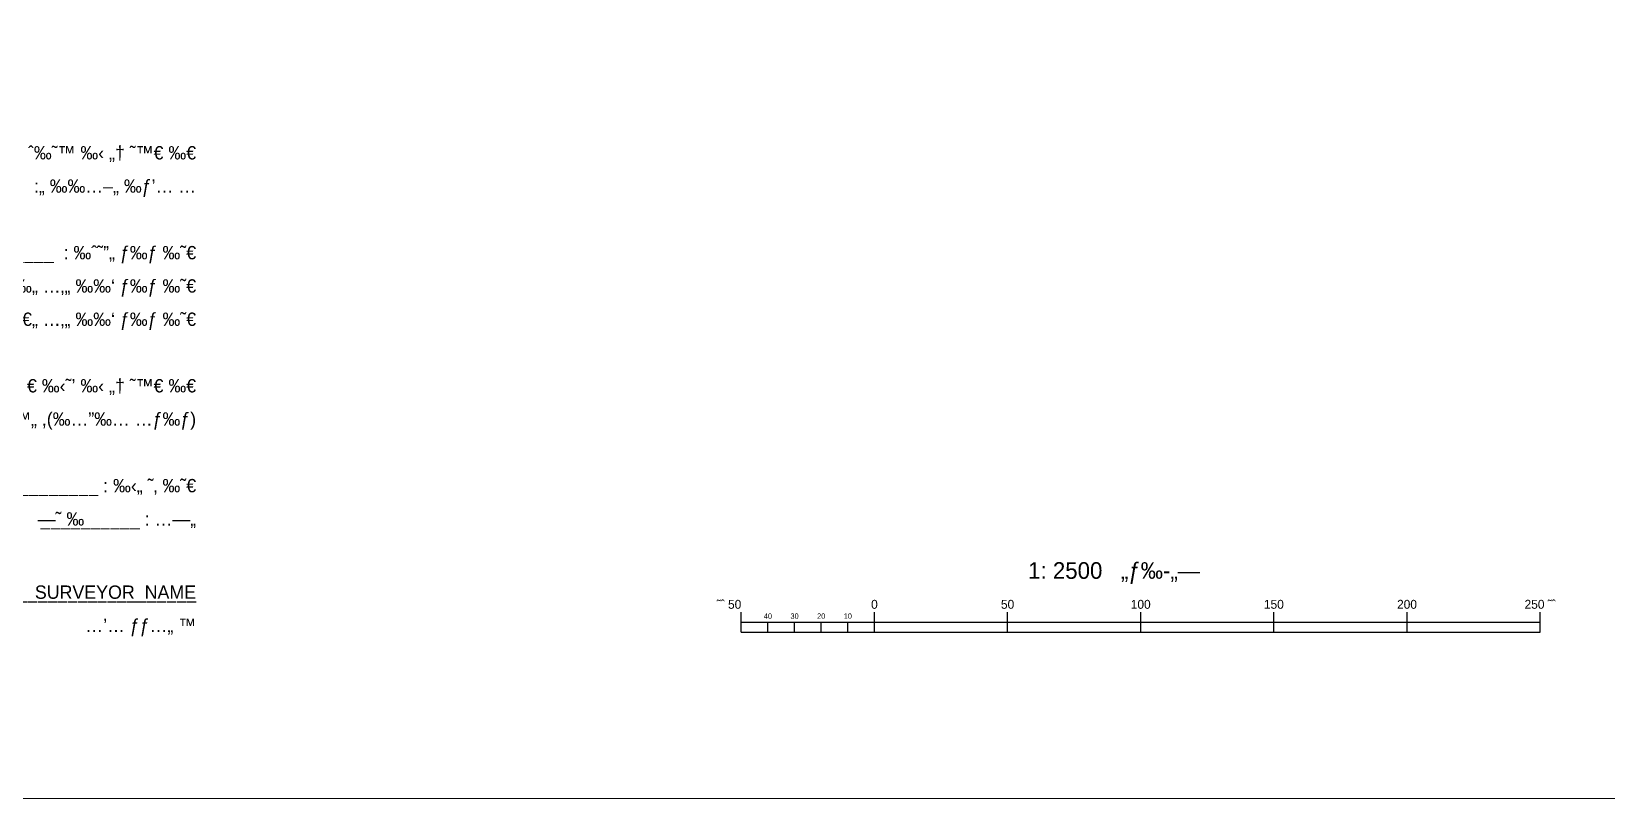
# Model space of a CAD drawing. Header units: metres. Extents: x 182014 to 183813, y 669929 to 671712.
# Drawn here: x 182348 to 182940, y 669962 to 670250 of the extents above; entities that cross this region are included whole.
import ezdxf
from ezdxf.enums import TextEntityAlignment as Align

# ---------------------------------------------------------------- set-up
doc = ezdxf.new("R2010")
doc.units = ezdxf.units.M
doc.layers.add('C1641', color=72, linetype='Continuous', lineweight=0)
doc.layers.add('C1643', color=255, linetype='Continuous', lineweight=0)
doc.layers.add('C1680', color=8, linetype='Continuous')
doc.styles.add('HEBTXT', font='HEBTXT')
doc.styles.add('TAZAR_HEBTXT', font='HEBTXT')

# ---------------------------------------------------------------- blocks, each defined once
blk = doc.blocks.new('SU_2500')
at = {"color": 2}
for p, q in [((-186.5123494652282, -26.24201439808371), (-186.5123494652282, -18.74201439808371)), ((-186.5123494652282, -22.49201439808371), (113.4876505347718, -22.49201439808371)), ((-176.5123494652282, -26.24201439808371), (-176.5123494652282, -22.49201439808371)), ((-166.5123494652282, -26.24201439808371), (-166.5123494652282, -22.49201439808371)), ((-156.5123494652282, -26.24201439808371), (-156.5123494652282, -22.49201439808371)), ((-146.5123494652282, -26.24201439808371), (-146.5123494652282, -22.49201439808371)), ((-136.5123494652282, -26.24201439808371), (-136.5123494652282, -18.74201439808371)), ((-86.51234946522823, -26.24201439808371), (-86.51234946522823, -18.74201439808371)), ((-36.51234946522823, -26.24201439808371), (-36.51234946522823, -18.74201439808371)), ((13.48765053477177, -26.24201439808371), (13.48765053477177, -18.74201439808371)), ((63.48765053477177, -26.24201439808371), (63.48765053477177, -18.74201439808371)), ((113.4876505347718, -26.24201439808371), (113.4876505347718, -18.74201439808371))]:
    blk.add_line(p, q, dxfattribs=at)
at = {"color": 7}
blk.add_line((-186.5123494652282, -26.24201439808371), (113.4876505347718, -26.24201439808371), dxfattribs=at)
at = {"color": 7, "style": 'HEBTXT'}
blk.add_text('1: 2500   „ƒ‰-„—', height=6.25, dxfattribs=at).set_placement((-46.51234946522823, 0.007985601916288942), align=Align.TOP_CENTER)
at = {"color": 2, "style": 'HEBTXT'}
blk.add_text('˜ˆ 50', height=3.35, dxfattribs=at).set_placement((-186.5123494652282, -17.49201439808371), align=Align.RIGHT)
for s, height, p in [('0', 3.35, (-136.5123494652282, -17.49201439808371)), ('50', 3.35, (-86.51234946522823, -17.49201439808371)), ('100', 3.35, (-36.51234946522823, -17.49201439808371)), ('150', 3.35, (13.48765053477177, -17.49201439808371)), ('200', 3.35, (63.48765053477177, -17.49201439808371)), ('250 ˜ˆ', 3.35, (113.4876505347718, -17.49201439808371)), ('40', 2, (-176.5123494652282, -21.24201439808371)), ('30', 2, (-166.5123494652282, -21.24201439808371)), ('20', 2, (-156.5123494652282, -21.24201439808371)), ('10', 2, (-146.5123494652282, -21.24201439808371))]:
    blk.add_text(s, height=height, dxfattribs=at).set_placement(p, align=Align.CENTER)
blk = doc.blocks.new('TAZAR_RISH-MAX')
blk.add_lwpolyline([(0, 0), (0, 600), (700, 600), (700, 0)], close=True)
blk = doc.blocks.new('C1643_FORM1')
at = {"style": 'HEBTXT'}
for s, p in [('‰˜€…„ ‰’—˜—„ ™ „‰……‚… – € —…‰ƒ ˜€ „† ˆ‰˜™ ‰‹ „† ˜™€ ‰€', (158.5, 96.00206870360317)), (':„ ‰‰…–„ ‰ƒ’… …', (158.5, 91.00206870360317)), (' __________  : ‰ˆ˜”„ ƒ‰ƒ ‰˜€', (158.5, 81.00206870360317)), (' __________  : „ƒ™ …˜†‡…™ …€ …€–™ ‰™‰„ …‚„ ‰‰‘ ƒ‰ƒ ‰˜€', (158.5, 76.00206870360317)), (' __________ : (…ƒƒ… ……‘ €) ‰˜‡€„ …‚„ ‰‰‘ ƒ‰ƒ ‰˜€', (158.5, 71.00206870360317)), (' …ƒ‰ƒ„ …— ‰” ˜"–„ € ‰‹˜’ ‰‹ „† ˜™€ ‰€', (158.5, 61.00206870360317)), ('. …™‰˜ ™ ˜…™‰€ „‰…€˜ €‰„ ‰‹… ,2016 - …"’™„ ,(‰…”‰… …ƒ‰ƒ)', (158.5, 56.00206870360317)), (' __________ : ‰‹„ ˜‚ ‰˜€', (158.5, 46.00206870360317)), (' __________ : …—„', (158.5, 41.00206870360317)), ('__________              __________                ___________________________', (158.5, 30.00000000000002)), (' „‰‡                    …‰™˜ ˜”‘                                      …’… ƒƒ…„ ™', (158.5, 25.00000000000002))]:
    blk.add_text(s, height=2, dxfattribs=at).set_placement(p, align=Align.RIGHT)
at = {"style": 'TAZAR_HEBTXT'}
for tag, p in [('SURVEY_DATE', (122, 80.99999999999999)), ('SURVEY_DATE_1', (64.66557775868526, 75.99999999999999)), ('SURVEY_DATE_2', (69.66557775868526, 70.99999999999999)), ('FINISH_DATE', (126.6901087139727, 46.00206870360317)), ('PLACE', (141.6901087139727, 41.00206870360317)), ('SURVEYOR_NAME', (158.5, 30.00000000000002))]:
    blk.add_attdef(tag, text='', height=2, dxfattribs=at).set_placement(p, align=Align.RIGHT)
blk.add_attdef('SURVEYOR', text='', height=2, dxfattribs=at).set_placement((75, 30.00000000000002), align=Align.CENTER)

msp = doc.modelspace()

# ---------------------------------------------------------------- block references
at = {"layer": 'C1641', "color": 0, "xscale": 2.5, "yscale": 2.5, "zscale": 2.5, "rotation": 90}
msp.add_blockref('TAZAR_RISH-MAX', (183514.0386158897, 669961.9923394908), dxfattribs=at)
at = {"layer": 'C1643', "color": 0, "xscale": 2.5, "yscale": 2.5, "zscale": 2.5}
msp.add_blockref('C1643_FORM1', (182014.0386158897, 669961.9923394908), dxfattribs=at).add_auto_attribs({'FINISH_DATE': 'FINISH_DATE', 'PLACE': '—˜ ‰', 'SURVEYOR_NAME': 'SURVEYOR_NAME', 'SURVEYOR': 'SURVEYOR'})
at = {"layer": 'C1680'}
msp.add_blockref('SU_2500', (182801.5386158897, 670050.7423394908), dxfattribs=at)

doc.saveas('drawing.dxf')
